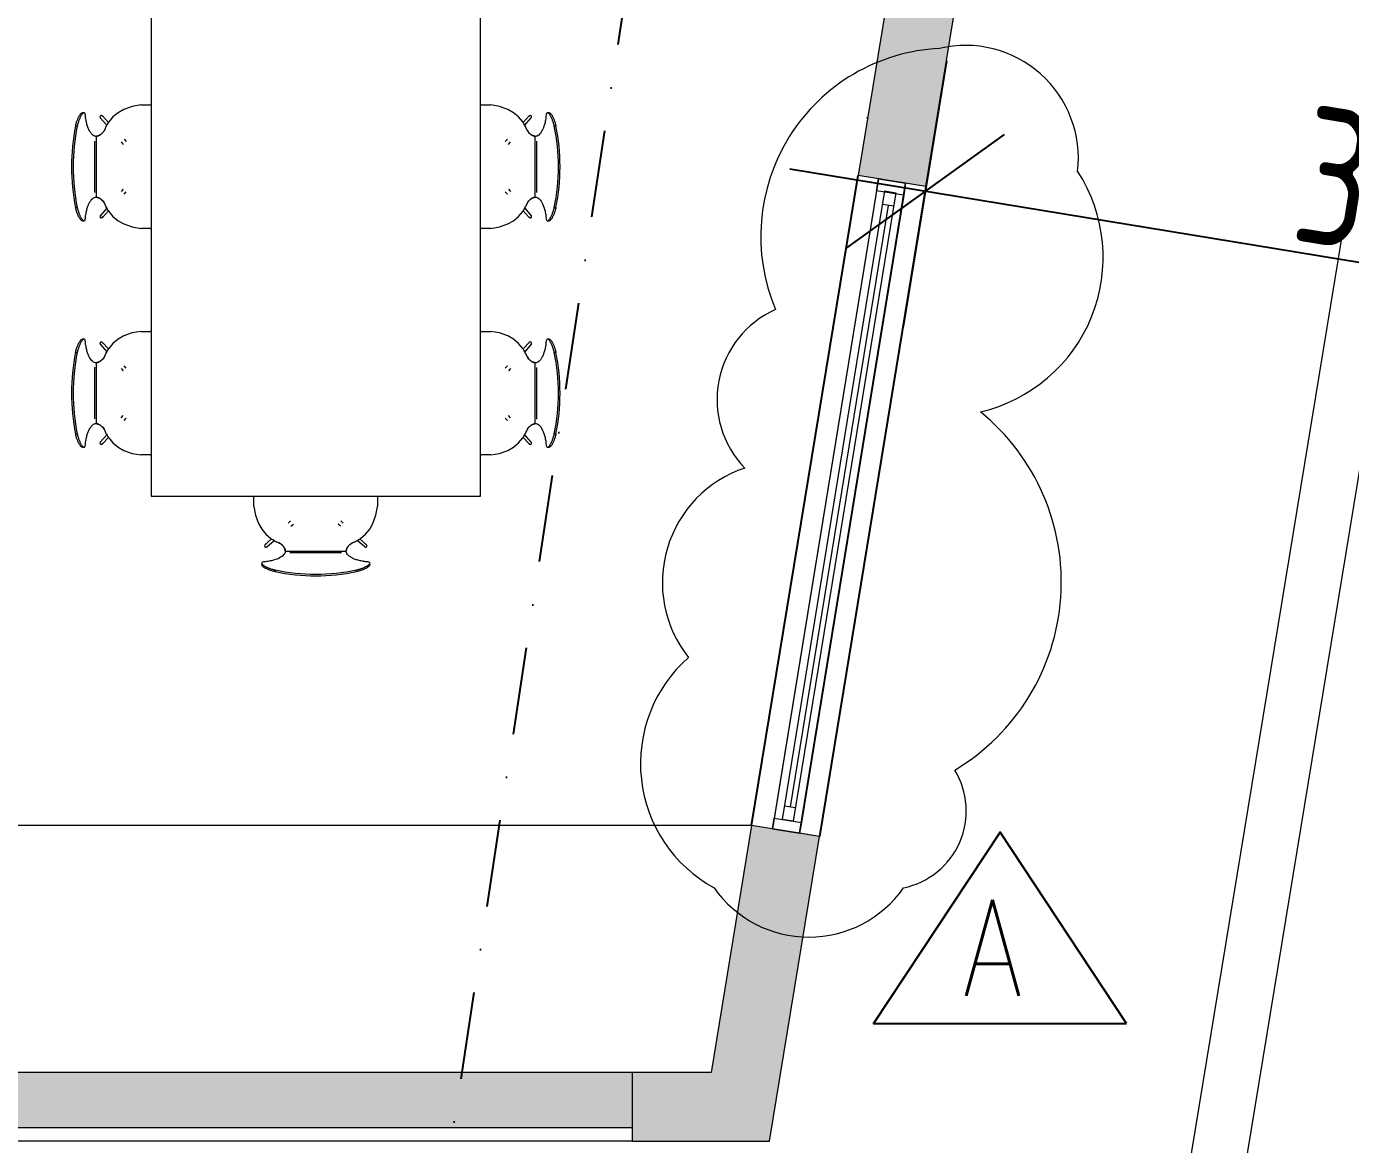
# Model space of a CAD drawing. Header units: millimetres. Extents: x -39027 to 364494, y -35256 to 94895.
# Drawn here: x 181444 to 186268, y 65601 to 69674 of the extents above; entities that cross this region are included whole.
import ezdxf

# ---------------------------------------------------------------- set-up
doc = ezdxf.new("R2010")
doc.units = ezdxf.units.MM
doc.header["$LTSCALE"] = 25
doc.header["$PDMODE"] = 3
doc.linetypes.add('DASHDOT', pattern=[25.4, 12.7, -6.35, 0, -6.35])
for name, color, linetype, lineweight in [('A-ANNO-DIMS', 211, 'Continuous', 5), ('A-DETL-MBND', 4, 'Continuous', 13), ('A-GLAZ', 3, 'Continuous', 5), ('I-FURN', 30, 'Continuous', 13), ('Q-CASE', 31, 'Continuous', 13), ('REVISION CLOUD', 132, 'Continuous', 5)]:
    doc.layers.add(name, color=color, linetype=linetype, lineweight=lineweight)
for name, color, linetype in [('dla-txt-n-35', 2, 'Continuous'), ('Symbol-5', 1, 'Continuous'), ('Wall-18', 11, 'Continuous'), ('Wall-35', 2, 'Continuous'), ('WIN-18', 251, 'Continuous')]:
    doc.layers.add(name, color=color, linetype=linetype)
doc.styles.add('DLA-NOTES', font='romans.shx', dxfattribs={"width": 0.8})
doc.styles.add('ISOCPEUR', font='isocpeur.ttf', dxfattribs={"width": 0.75, "height": 500})
doc.dimstyles.new('BG_STANDARD_5_Rounding_Trans', dxfattribs={"dimscale": 304.8, "dimtxt": 500, "dimasz": 1.64042, "dimexe": 1.64042, "dimexo": 0.0625, "dimgap": 0.131234, "dimtad": 1, "dimdec": 0, "dimrnd": 5, "dimzin": 0, "dimdsep": 46, "dimtxsty": 'ISOCPEUR', "dimblk1": 'OBLIQUE', "dimblk2": 'OBLIQUE', "dimsah": 1, "dimcen": 0.09, "dimdle": 1.64042, "dimazin": 0, "dimtfac": 1, "dimtdec": 4, "dimtix": 1, "dimtmove": 0, "dimatfit": 3, "dimfxl": 3.28084, "dimfxlon": 1, "dimtvp": 1, "dimtolj": 1, "dimtzin": 0, "dimarcsym": 2})

# ---------------------------------------------------------------- blocks, each defined once
blk = doc.blocks.new('FURNITURE_table _ chairs multi-configuration - 2400 x 1200-2533326-PROPOSED FIRST FLOOR PLAN')
at = {"layer": 'I-FURN', "lineweight": 5}
for p, q in [((-1022, 880.3), (-1022, 874.1)), ((-973.3, 905.1), (-973.3, 899)), ((-676.7, 899), (-676.7, 905.1)), ((-628, 874.1), (-628, 880.3)), ((-197, 880.3), (-197, 874.1)), ((-148.3, 905.1), (-148.3, 899)), ((148.3, 899), (148.3, 905.1)), ((197, 874.1), (197, 880.3)), ((-935.7, 830.8), (-935.7, 830)), ((-730.6, 836), (-918.5, 836)), ((-714.3, 830), (-714.3, 830.8)), ((-110.7, 830.8), (-110.7, 830)), ((93.3, 836), (-93.5, 836)), ((110.7, 830), (110.7, 830.8)), ((-1010.1, 807.6), (-986.2, 785.4)), ((-1003.5, 815.1), (-976.2, 791.6)), ((-646.5, 815.1), (-673.8, 791.6)), ((-663.8, 785.4), (-639.9, 807.6)), ((-185.1, 807.6), (-161.2, 785.4)), ((-151.2, 791.6), (-178.5, 815.1)), ((178.5, 815.1), (151.2, 791.6)), ((185.1, 807.6), (161.2, 785.4)), ((-924.9, 728.5), (-916.4, 720.6)), ((-915.4, 739.5), (-906.4, 731.8)), ((-734.6, 739.5), (-743.6, 731.8)), ((-733.6, 720.6), (-725.1, 728.5)), ((-99.9, 728.5), (-91.4, 720.6)), ((-81.4, 731.8), (-90.4, 739.5)), ((90.4, 739.5), (81.4, 731.8)), ((99.9, 728.5), (91.4, 720.6)), ((-1050, 633), (-1050, 667.6)), ((-1050, 633), (-1049.7, 629.9)), ((-600.3, 629.9), (-600, 633)), ((-600, 667.6), (-600, 633)), ((-225, 633), (-225, 667.6)), ((-225, 633), (-224.7, 629.9)), ((224.7, 629.9), (225, 633)), ((225, 667.6), (225, 633)), ((-1237.6, 255), (-1203, 255)), ((-1199.9, 254.7), (-1203, 255)), ((-1444.1, 227), (-1450.3, 227)), ((-1385.1, 208.5), (-1361.6, 181.2)), ((-1355.4, 191.2), (-1377.6, 215.1)), ((-1469, 178.3), (-1475.1, 178.3)), ((-1406, 124.4), (-1406, -63.5)), ((-1400, 140.7), (-1400.8, 140.7)), ((-1309.5, 120.4), (-1301.8, 111.4)), ((-1290.6, 121.4), (-1298.5, 129.9)), ((-1400.8, -80.7), (-1400, -80.7)), ((-1309.5, -60.4), (-1301.8, -51.4)), ((-1290.6, -61.4), (-1298.5, -69.9)), ((-1475.1, -118.3), (-1469, -118.3)), ((-1385.1, -148.5), (-1361.6, -121.2)), ((-1355.4, -131.2), (-1377.6, -155.1)), ((-1450.3, -167), (-1444.1, -167)), ((-1203, -195), (-1237.6, -195)), ((-1203, -195), (-1199.9, -194.7)), ((-1049.7, -569.9), (-1050, -573)), ((-1050, -607.6), (-1050, -573)), ((-600, -573), (-600.3, -569.9)), ((-600, -573), (-600, -607.6)), ((-224.7, -569.9), (-225, -573)), ((-225, -607.6), (-225, -573)), ((225, -573), (224.7, -569.9)), ((225, -573), (225, -607.6)), ((-924.9, -668.5), (-916.4, -660.6)), ((-915.4, -679.5), (-906.4, -671.8)), ((-734.6, -679.5), (-743.6, -671.8)), ((-725.1, -668.5), (-733.6, -660.6)), ((-99.9, -668.5), (-91.4, -660.6)), ((-81.4, -671.8), (-90.4, -679.5)), ((81.4, -671.8), (90.4, -679.5)), ((99.9, -668.5), (91.4, -660.6)), ((-1010.1, -747.6), (-986.2, -725.4)), ((-1003.5, -755.1), (-976.2, -731.6)), ((-935.7, -770), (-935.7, -770.8)), ((-714.3, -770.8), (-714.3, -770)), ((-646.5, -755.1), (-673.8, -731.6)), ((-639.9, -747.6), (-663.8, -725.4)), ((-185.1, -747.6), (-161.2, -725.4)), ((-151.2, -731.6), (-178.5, -755.1)), ((-110.7, -770), (-110.7, -770.8)), ((110.7, -770.8), (110.7, -770)), ((151.2, -731.6), (178.5, -755.1)), ((185.1, -747.6), (161.2, -725.4)), ((-1022, -814.1), (-1022, -820.3)), ((-919.4, -776), (-731.5, -776)), ((-628, -820.3), (-628, -814.1)), ((-197, -814.1), (-197, -820.3)), ((-94.4, -776), (93.3, -776)), ((197, -820.3), (197, -814.1)), ((-973.3, -839), (-973.3, -845.1)), ((-676.7, -845.1), (-676.7, -839)), ((-148.3, -839), (-148.3, -845.1)), ((148.3, -845.1), (148.3, -839))]:
    blk.add_line(p, q, dxfattribs=at)
at = {"layer": 'I-FURN'}
for p, q in [((-1200, 630), (-1200, -570)), ((1200, 630), (-1200, 630)), ((-1200, -570), (1200, -570))]:
    blk.add_line(p, q, dxfattribs=at)
at = {"layer": 'I-FURN', "lineweight": 5, "flags": 128}
for points in [[(-714.3, 830), (-788.1, 830), (-861.9, 830), (-935.7, 830)], [(110.7, 830), (36.9, 830), (-36.9, 830), (-110.7, 830)], [(-988.1, 784.2), (-1006.3, 768.8), (-1021.5, 750.4), (-1033.4, 729.7)], [(-616.6, 729.7), (-628.5, 750.4), (-643.7, 768.8), (-661.9, 784.2)], [(-163.1, 784.2), (-181.3, 768.8), (-196.5, 750.4), (-208.4, 729.7)], [(208.4, 729.7), (196.5, 750.4), (181.3, 768.8), (163.1, 784.2)], [(-1033.4, 729.7), (-1044.3, 699.4), (-1050, 667.6)], [(-600, 667.6), (-605.7, 699.4), (-616.6, 729.7)], [(-208.4, 729.7), (-219.3, 699.4), (-225, 667.6)], [(225, 667.6), (219.3, 699.4), (208.4, 729.7)], [(-1237.6, 255), (-1269.4, 249.3), (-1299.7, 238.4)], [(-1299.7, 238.4), (-1320.4, 226.5), (-1338.8, 211.3), (-1354.2, 193.1)], [(-1400, 140.7), (-1400, 66.9), (-1400, -6.9), (-1400, -80.7)], [(-1354.2, -133.1), (-1338.8, -151.3), (-1320.4, -166.5), (-1299.7, -178.4)], [(-1299.7, -178.4), (-1269.4, -189.3), (-1237.6, -195)], [(-1050, -607.6), (-1044.3, -639.4), (-1033.4, -669.7)], [(-616.6, -669.7), (-605.7, -639.4), (-600, -607.6)], [(-225, -607.6), (-219.3, -639.4), (-208.4, -669.7)], [(208.4, -669.7), (219.3, -639.4), (225, -607.6)], [(-1033.4, -669.7), (-1021.5, -690.4), (-1006.3, -708.8), (-988.1, -724.2)], [(-661.9, -724.2), (-643.7, -708.8), (-628.5, -690.4), (-616.6, -669.7)], [(-208.4, -669.7), (-196.5, -690.4), (-181.3, -708.8), (-163.1, -724.2)], [(163.1, -724.2), (181.3, -708.8), (196.5, -690.4), (208.4, -669.7)], [(-935.7, -770), (-861.9, -770), (-788.1, -770), (-714.3, -770)], [(-110.7, -770), (-36.9, -770), (36.9, -770), (110.7, -770)]]:
    blk.add_lwpolyline(points, dxfattribs=at)
at = {"layer": 'I-FURN', "lineweight": 5}
for centre, radius, start, end in [((-825, 183.5), 736.7, 78.3899, 101.6101), ((0, 183.5), 736.7, 78.3899, 101.6101), ((-825, 183.5), 730.7, 78.2932, 101.7068), ((0, 183.5), 730.7, 78.2932, 101.7068), ((-1006.7, 811.3), 5, 28.6771, 180), ((-1006.7, 811.3), 5, 180, 270), ((-643.3, 811.3), 5, 0, 150.6727), ((-643.3, 811.3), 5, 270, 0), ((-181.7, 811.3), 5, 28.6771, 180), ((-181.7, 811.3), 5, 180, 270), ((181.7, 811.3), 5, 0, 150.6727), ((181.7, 811.3), 5, 270, 0), ((-1381.3, 211.7), 5, 90, 240.6727), ((-1381.3, 211.7), 5, 0, 90), ((-753.5, 30), 736.7, 168.3899, 191.6101), ((-753.5, 30), 730.7, 168.2932, 191.7068), ((-1381.3, -151.7), 5, 118.6771, 270), ((-1381.3, -151.7), 5, 270, 0), ((-1006.7, -751.3), 5, 90, 180), ((-1006.7, -751.3), 5, 180, 330.6727), ((-643.3, -751.3), 5, 208.6771, 0), ((-643.3, -751.3), 5, 0, 90), ((-181.7, -751.3), 5, 90, 180), ((-181.7, -751.3), 5, 180, 330.6727), ((181.7, -751.3), 5, 208.6771, 0), ((181.7, -751.3), 5, 0, 90), ((-825, -123.5), 730.7, 258.2932, 281.7068), ((-825, -123.5), 736.7, 258.3899, 281.6101), ((0, -123.5), 730.7, 258.2932, 281.7068), ((0, -123.5), 736.7, 258.3899, 281.6101)]:
    blk.add_arc(centre, radius, start, end, dxfattribs=at)
for points, knots in [([(-1021.7, 879), (-1022.1, 879.9), (-1022.1, 881.9), (-1019.8, 884.9), (-1016.6, 887.7), (-1013.6, 889.8), (-1010.1, 892), (-1006, 894.1), (-1001.4, 896.3), (-994.7, 899), (-985.5, 902.2), (-977.4, 904.2), (-973.3, 905.1)], [-0.7668448, -0.7668448, -0.7668448, -0.7668448, -0.6666667, -0.5555556, -0.5, -0.4444444, -0.3888889, -0.3333333, -0.2777778, -0.2222222, -0.1111111, 0, 0, 0, 0]), ([(-973.3, 899), (-977.4, 898.1), (-985.5, 896), (-994.7, 892.8), (-1001.4, 890.1), (-1006, 887.9), (-1010.1, 885.8), (-1013.6, 883.6), (-1016.6, 881.5), (-1019.8, 878.7), (-1022.1, 875.6), (-1022.1, 872.5), (-1019, 870.3), (-1015, 869.5), (-1012.6, 869.3)], [-1, -1, -1, -1, -0.888889, -0.777778, -0.722222, -0.666667, -0.611111, -0.555556, -0.5, -0.444444, -0.333333, -0.222222, -0.111111, 0, 0, 0, 0]), ([(-714.3, 830.8), (-714.3, 832.5), (-713.5, 836.2), (-708.6, 844.4), (-696.4, 854.4), (-676.2, 862.6), (-655.5, 867.3), (-643.7, 868.8), (-637.4, 869.3)], [-1, -1, -1, -1, -0.875, -0.75, -0.5, -0.25, -0.125, 0, 0, 0, 0]), ([(-676.7, 905.1), (-672.6, 904.2), (-664.5, 902.2), (-655.3, 899), (-648.6, 896.3), (-644, 894.1), (-639.9, 892), (-636.4, 889.8), (-633.4, 887.7), (-630.2, 884.9), (-627.9, 881.9), (-627.9, 879.9), (-628.3, 879)], [-1, -1, -1, -1, -0.8888889, -0.7777778, -0.7222222, -0.6666667, -0.6111111, -0.5555556, -0.5, -0.4444444, -0.3333333, -0.2331552, -0.2331552, -0.2331552, -0.2331552]), ([(-637.4, 869.3), (-635, 869.5), (-631, 870.3), (-627.9, 872.5), (-627.9, 875.6), (-630.2, 878.7), (-633.4, 881.5), (-636.4, 883.6), (-639.9, 885.8), (-644, 887.9), (-648.6, 890.1), (-655.3, 892.8), (-664.5, 896), (-672.6, 898.1), (-676.7, 899)], [-1, -1, -1, -1, -0.888889, -0.777778, -0.666667, -0.555556, -0.5, -0.444444, -0.388889, -0.333333, -0.277778, -0.222222, -0.111111, 0, 0, 0, 0]), ([(-196.7, 879), (-197.1, 879.9), (-197.1, 881.9), (-194.8, 884.9), (-191.6, 887.7), (-188.6, 889.8), (-185.1, 892), (-181, 894.1), (-176.4, 896.3), (-169.7, 899), (-160.5, 902.2), (-152.4, 904.2), (-148.3, 905.1)], [-0.7668448, -0.7668448, -0.7668448, -0.7668448, -0.6666667, -0.5555556, -0.5, -0.4444444, -0.3888889, -0.3333333, -0.2777778, -0.2222222, -0.1111111, 0, 0, 0, 0]), ([(-148.3, 899), (-152.4, 898.1), (-160.5, 896), (-169.7, 892.8), (-176.4, 890.1), (-181, 887.9), (-185.1, 885.8), (-188.6, 883.6), (-191.6, 881.5), (-194.8, 878.7), (-197.1, 875.6), (-197.1, 872.5), (-194, 870.3), (-190, 869.5), (-187.6, 869.3)], [-1, -1, -1, -1, -0.888889, -0.777778, -0.722222, -0.666667, -0.611111, -0.555556, -0.5, -0.444444, -0.333333, -0.222222, -0.111111, 0, 0, 0, 0]), ([(110.7, 830.8), (110.7, 832.5), (111.5, 836.2), (116.4, 844.4), (128.6, 854.4), (148.8, 862.6), (169.5, 867.3), (181.3, 868.8), (187.6, 869.3)], [-1, -1, -1, -1, -0.875, -0.75, -0.5, -0.25, -0.125, 0, 0, 0, 0]), ([(148.3, 905.1), (152.4, 904.2), (160.5, 902.2), (169.7, 899), (176.4, 896.3), (181, 894.1), (185.1, 892), (188.6, 889.8), (191.6, 887.7), (194.8, 884.9), (197.1, 881.9), (197.1, 879.9), (196.7, 879)], [-1, -1, -1, -1, -0.8888889, -0.7777778, -0.7222222, -0.6666667, -0.6111111, -0.5555556, -0.5, -0.4444444, -0.3333333, -0.2331552, -0.2331552, -0.2331552, -0.2331552]), ([(187.6, 869.3), (190, 869.5), (194, 870.3), (197.1, 872.5), (197.1, 875.6), (194.8, 878.7), (191.6, 881.5), (188.6, 883.6), (185.1, 885.8), (181, 887.9), (176.4, 890.1), (169.7, 892.8), (160.5, 896), (152.4, 898.1), (148.3, 899)], [-1, -1, -1, -1, -0.888889, -0.777778, -0.666667, -0.555556, -0.5, -0.444444, -0.388889, -0.333333, -0.277778, -0.222222, -0.111111, 0, 0, 0, 0]), ([(-935.7, 830), (-935.6, 830), (-935.8, 829.5), (-936.1, 828.1), (-936.3, 827), (-936.6, 826.1), (-936.9, 825.1), (-937.3, 824), (-937.7, 822.8), (-938.2, 821.5), (-938.8, 820.1), (-939.5, 818.6), (-940.4, 817.1), (-941.6, 815), (-943.4, 812.4), (-947, 808.1), (-952.6, 803.2), (-957.9, 800.3), (-960.8, 799.1)], [0.0009589, 0.0009589, 0.0009589, 0.0009589, 0.1428571, 0.2142857, 0.25, 0.2857143, 0.3214286, 0.3571429, 0.3928571, 0.4285714, 0.4642857, 0.5, 0.5357143, 0.5714286, 0.6428571, 0.7142857, 0.8571429, 1, 1, 1, 1]), ([(-938.8, 820.2), (-938.7, 820.4), (-938.3, 821.2), (-937.7, 822.6), (-937.2, 824.1), (-936.9, 825.2), (-936.7, 825.7), (-936.6, 826)], [0.4518908, 0.4518908, 0.4518908, 0.4518908, 0.4642857, 0.5, 0.5357143, 0.5535714, 0.5714286, 0.5714286, 0.5714286, 0.5714286]), ([(-936.6, 826.1), (-936.5, 826.5), (-936.3, 827.2), (-935.9, 828.6), (-935.7, 829.7), (-935.6, 830.4), (-935.6, 830.5)], [0.574221, 0.574221, 0.574221, 0.574221, 0.5982143, 0.625, 0.6785714, 0.6863327, 0.6863327, 0.6863327, 0.6863327]), ([(-714.4, 830.5), (-714.4, 830.4), (-714.3, 829.9), (-714.1, 829), (-713.8, 827.6), (-713.6, 826.6), (-713.4, 826.1)], [0.3136673, 0.3136673, 0.3136673, 0.3136673, 0.3214286, 0.3571429, 0.3928571, 0.425779, 0.425779, 0.425779, 0.425779]), ([(-689.2, 799.1), (-692.1, 800.3), (-697.4, 803.2), (-703, 808.1), (-706.1, 811.8), (-707.7, 814), (-708.7, 815.6), (-709.6, 817.1), (-710.5, 818.6), (-711.2, 820.1), (-711.9, 821.7), (-712.6, 823.4), (-713, 824.8), (-713.3, 825.7), (-713.4, 826.2), (-713.7, 826.9), (-713.9, 827.8), (-714.1, 828.8), (-714.3, 829.7), (-714.3, 830), (-714.3, 830)], [0, 0, 0, 0, 0.1428571, 0.2857143, 0.3571429, 0.3928571, 0.4285714, 0.4642857, 0.5, 0.5357143, 0.5714286, 0.625, 0.6785714, 0.7053571, 0.71875, 0.7321429, 0.7857143, 0.8392857, 0.8928571, 0.9990411, 0.9990411, 0.9990411, 0.9990411]), ([(-713.4, 826), (-713.2, 825.5), (-712.9, 824.4), (-712.3, 822.6), (-711.7, 821.2), (-711.3, 820.4), (-711.2, 820.2)], [0.4285714, 0.4285714, 0.4285714, 0.4285714, 0.4642857, 0.5, 0.5357143, 0.5481092, 0.5481092, 0.5481092, 0.5481092]), ([(-110.7, 830), (-110.6, 830), (-110.8, 829.5), (-111.1, 828.1), (-111.3, 827), (-111.6, 826.1), (-111.9, 825.1), (-112.3, 824), (-112.7, 822.8), (-113.2, 821.5), (-113.8, 820.1), (-114.5, 818.6), (-115.4, 817.1), (-116.6, 815), (-118.4, 812.4), (-122, 808.1), (-127.6, 803.2), (-132.9, 800.3), (-135.8, 799.1)], [0.0009589, 0.0009589, 0.0009589, 0.0009589, 0.1428571, 0.2142857, 0.25, 0.2857143, 0.3214286, 0.3571429, 0.3928571, 0.4285714, 0.4642857, 0.5, 0.5357143, 0.5714286, 0.6428571, 0.7142857, 0.8571429, 1, 1, 1, 1]), ([(-113.8, 820.2), (-113.7, 820.4), (-113.3, 821.2), (-112.7, 822.6), (-112.2, 824.1), (-111.9, 825.2), (-111.7, 825.7), (-111.6, 826)], [0.4518908, 0.4518908, 0.4518908, 0.4518908, 0.4642857, 0.5, 0.5357143, 0.5535714, 0.5714286, 0.5714286, 0.5714286, 0.5714286]), ([(-111.6, 826.1), (-111.5, 826.5), (-111.3, 827.2), (-110.9, 828.6), (-110.7, 829.7), (-110.6, 830.4), (-110.6, 830.5)], [0.574221, 0.574221, 0.574221, 0.574221, 0.5982143, 0.625, 0.6785714, 0.6863327, 0.6863327, 0.6863327, 0.6863327]), ([(110.6, 830.5), (110.6, 830.4), (110.7, 829.9), (110.9, 829), (111.2, 827.6), (111.4, 826.6), (111.6, 826.1)], [0.3136673, 0.3136673, 0.3136673, 0.3136673, 0.3214286, 0.3571429, 0.3928571, 0.425779, 0.425779, 0.425779, 0.425779]), ([(135.8, 799.1), (132.9, 800.3), (127.6, 803.2), (122, 808.1), (118.9, 811.8), (117.3, 814), (116.3, 815.6), (115.4, 817.1), (114.5, 818.6), (113.8, 820.1), (113.1, 821.7), (112.4, 823.4), (112, 824.8), (111.7, 825.7), (111.6, 826.2), (111.3, 826.9), (111.1, 827.8), (110.9, 828.8), (110.7, 829.7), (110.7, 830), (110.7, 830)], [0, 0, 0, 0, 0.1428571, 0.2857143, 0.3571429, 0.3928571, 0.4285714, 0.4642857, 0.5, 0.5357143, 0.5714286, 0.625, 0.6785714, 0.7053571, 0.71875, 0.7321429, 0.7857143, 0.8392857, 0.8928571, 0.9990411, 0.9990411, 0.9990411, 0.9990411]), ([(111.6, 826), (111.8, 825.5), (112.1, 824.4), (112.7, 822.6), (113.3, 821.2), (113.7, 820.4), (113.8, 820.2)], [0.4285714, 0.4285714, 0.4285714, 0.4285714, 0.4642857, 0.5, 0.5357143, 0.5481092, 0.5481092, 0.5481092, 0.5481092]), ([(-949.7, 805.9), (-949, 806.4), (-947.4, 807.9), (-945.9, 809.5), (-945.1, 810.4)], [0.17803685, 0.17803685, 0.17803685, 0.17803685, 0.21428571, 0.26965028, 0.26965028, 0.26965028, 0.26965028]), ([(-943, 813.1), (-942.5, 813.7), (-941.6, 815.1), (-940.6, 816.7), (-940.1, 817.6), (-940, 817.8)], [0.31955752, 0.31955752, 0.31955752, 0.31955752, 0.35714286, 0.39285714, 0.40762613, 0.40762613, 0.40762613, 0.40762613]), ([(-710, 817.8), (-709.9, 817.6), (-709.4, 816.7), (-708.4, 815.1), (-707.5, 813.7), (-707, 813.1)], [0.59237387, 0.59237387, 0.59237387, 0.59237387, 0.60714286, 0.64285714, 0.68044248, 0.68044248, 0.68044248, 0.68044248]), ([(-704.9, 810.4), (-704.1, 809.5), (-702.6, 807.9), (-701, 806.4), (-700.3, 805.9)], [0.73034972, 0.73034972, 0.73034972, 0.73034972, 0.78571429, 0.82196315, 0.82196315, 0.82196315, 0.82196315]), ([(-697.8, 803.9), (-696.6, 803), (-693.9, 801.3), (-690.9, 799.8), (-689.2, 799.1)], [0.8656218, 0.8656218, 0.8656218, 0.8656218, 0.9285714, 1, 1, 1, 1]), ([(-124.7, 805.9), (-124, 806.4), (-122.4, 807.9), (-120.9, 809.5), (-120.1, 810.4)], [0.17803685, 0.17803685, 0.17803685, 0.17803685, 0.21428571, 0.26965028, 0.26965028, 0.26965028, 0.26965028]), ([(-118, 813.1), (-117.5, 813.7), (-116.6, 815.1), (-115.6, 816.7), (-115.1, 817.6), (-115, 817.8)], [0.31955752, 0.31955752, 0.31955752, 0.31955752, 0.35714286, 0.39285714, 0.40762613, 0.40762613, 0.40762613, 0.40762613]), ([(115, 817.8), (115.1, 817.6), (115.6, 816.7), (116.6, 815.1), (117.5, 813.7), (118, 813.1)], [0.59237387, 0.59237387, 0.59237387, 0.59237387, 0.60714286, 0.64285714, 0.68044248, 0.68044248, 0.68044248, 0.68044248]), ([(120.1, 810.4), (120.9, 809.5), (122.4, 807.9), (124, 806.4), (124.7, 805.9)], [0.73034972, 0.73034972, 0.73034972, 0.73034972, 0.78571429, 0.82196315, 0.82196315, 0.82196315, 0.82196315]), ([(127.2, 803.9), (128.4, 803), (131.1, 801.3), (134.1, 799.8), (135.8, 799.1)], [0.8656218, 0.8656218, 0.8656218, 0.8656218, 0.9285714, 1, 1, 1, 1]), ([(-1475.1, 178.3), (-1474.2, 182.4), (-1472.2, 190.5), (-1469, 199.7), (-1466.3, 206.4), (-1464.1, 211), (-1462, 215.1), (-1459.8, 218.6), (-1457.7, 221.6), (-1454.9, 224.8), (-1451.9, 227.1), (-1449.9, 227.1), (-1449, 226.7)], [-1, -1, -1, -1, -0.8888889, -0.7777778, -0.7222222, -0.6666667, -0.6111111, -0.5555556, -0.5, -0.4444444, -0.3333333, -0.2331552, -0.2331552, -0.2331552, -0.2331552]), ([(-1439.3, 217.6), (-1439.5, 220), (-1440.3, 224), (-1442.5, 227.1), (-1445.6, 227.1), (-1448.7, 224.8), (-1451.5, 221.6), (-1453.6, 218.6), (-1455.8, 215.1), (-1457.9, 211), (-1460.1, 206.4), (-1462.8, 199.7), (-1466, 190.5), (-1468.1, 182.4), (-1469, 178.3)], [-1, -1, -1, -1, -0.888889, -0.777778, -0.666667, -0.555556, -0.5, -0.444444, -0.388889, -0.333333, -0.277778, -0.222222, -0.111111, 0, 0, 0, 0]), ([(-1400.8, 140.7), (-1402.5, 140.7), (-1406.2, 141.5), (-1414.4, 146.4), (-1424.4, 158.6), (-1432.6, 178.8), (-1437.3, 199.5), (-1438.8, 211.3), (-1439.3, 217.6)], [-1, -1, -1, -1, -0.875, -0.75, -0.5, -0.25, -0.125, 0, 0, 0, 0]), ([(-1369.1, 165.8), (-1370.3, 162.9), (-1373.2, 157.6), (-1378.1, 152), (-1381.8, 148.9), (-1384, 147.3), (-1385.6, 146.3), (-1387.1, 145.4), (-1388.6, 144.5), (-1390.1, 143.8), (-1391.7, 143.1), (-1393.4, 142.4), (-1394.8, 142), (-1395.7, 141.7), (-1396.2, 141.6), (-1396.9, 141.3), (-1397.8, 141.1), (-1398.8, 140.9), (-1399.7, 140.7), (-1400, 140.7), (-1400, 140.7)], [0, 0, 0, 0, 0.1428571, 0.2857143, 0.3571429, 0.3928571, 0.4285714, 0.4642857, 0.5, 0.5357143, 0.5714286, 0.625, 0.6785714, 0.7053571, 0.71875, 0.7321429, 0.7857143, 0.8392857, 0.8928571, 0.9990411, 0.9990411, 0.9990411, 0.9990411]), ([(-1387.8, 145), (-1387.6, 145.1), (-1386.7, 145.6), (-1385.1, 146.6), (-1383.7, 147.5), (-1383.1, 148)], [0.59237387, 0.59237387, 0.59237387, 0.59237387, 0.60714286, 0.64285714, 0.68044248, 0.68044248, 0.68044248, 0.68044248]), ([(-1380.4, 150.1), (-1379.5, 150.9), (-1377.9, 152.4), (-1376.4, 154), (-1375.9, 154.7)], [0.73034972, 0.73034972, 0.73034972, 0.73034972, 0.78571429, 0.82196315, 0.82196315, 0.82196315, 0.82196315]), ([(-1373.9, 157.2), (-1373, 158.4), (-1371.3, 161.1), (-1369.8, 164.1), (-1369.1, 165.8)], [0.8656218, 0.8656218, 0.8656218, 0.8656218, 0.9285714, 1, 1, 1, 1]), ([(-1400.5, 140.6), (-1400.4, 140.6), (-1399.9, 140.7), (-1399, 140.9), (-1397.6, 141.2), (-1396.6, 141.4), (-1396.1, 141.6)], [0.3136673, 0.3136673, 0.3136673, 0.3136673, 0.3214286, 0.3571429, 0.3928571, 0.425779, 0.425779, 0.425779, 0.425779]), ([(-1396, 141.6), (-1395.5, 141.8), (-1394.4, 142.1), (-1392.6, 142.7), (-1391.2, 143.3), (-1390.4, 143.7), (-1390.2, 143.8)], [0.4285714, 0.4285714, 0.4285714, 0.4285714, 0.4642857, 0.5, 0.5357143, 0.5481092, 0.5481092, 0.5481092, 0.5481092]), ([(-1396.1, -81.6), (-1396.5, -81.5), (-1397.2, -81.3), (-1398.6, -80.9), (-1399.7, -80.7), (-1400.4, -80.6), (-1400.5, -80.6)], [0.574221, 0.574221, 0.574221, 0.574221, 0.5982143, 0.625, 0.6785714, 0.6863327, 0.6863327, 0.6863327, 0.6863327]), ([(-1400, -80.7), (-1400, -80.6), (-1399.5, -80.8), (-1398.1, -81.1), (-1397, -81.3), (-1396.1, -81.6), (-1395.1, -81.9), (-1394, -82.3), (-1392.8, -82.7), (-1391.5, -83.2), (-1390.1, -83.8), (-1388.6, -84.5), (-1387.1, -85.4), (-1385, -86.6), (-1382.4, -88.4), (-1378.1, -92), (-1373.2, -97.6), (-1370.3, -102.9), (-1369.1, -105.8)], [0.0009589, 0.0009589, 0.0009589, 0.0009589, 0.1428571, 0.2142857, 0.25, 0.2857143, 0.3214286, 0.3571429, 0.3928571, 0.4285714, 0.4642857, 0.5, 0.5357143, 0.5714286, 0.6428571, 0.7142857, 0.8571429, 1, 1, 1, 1]), ([(-1390.2, -83.8), (-1390.4, -83.7), (-1391.2, -83.3), (-1392.6, -82.7), (-1394.1, -82.2), (-1395.2, -81.9), (-1395.7, -81.7), (-1396, -81.6)], [0.4518908, 0.4518908, 0.4518908, 0.4518908, 0.4642857, 0.5, 0.5357143, 0.5535714, 0.5714286, 0.5714286, 0.5714286, 0.5714286]), ([(-1383.1, -88), (-1383.7, -87.5), (-1385.1, -86.6), (-1386.7, -85.6), (-1387.6, -85.1), (-1387.8, -85)], [0.31955752, 0.31955752, 0.31955752, 0.31955752, 0.35714286, 0.39285714, 0.40762613, 0.40762613, 0.40762613, 0.40762613]), ([(-1375.9, -94.7), (-1376.4, -94), (-1377.9, -92.4), (-1379.5, -90.9), (-1380.4, -90.1)], [0.17803685, 0.17803685, 0.17803685, 0.17803685, 0.21428571, 0.26965028, 0.26965028, 0.26965028, 0.26965028]), ([(-1449, -166.7), (-1449.9, -167.1), (-1451.9, -167.1), (-1454.9, -164.8), (-1457.7, -161.6), (-1459.8, -158.6), (-1462, -155.1), (-1464.1, -151), (-1466.3, -146.4), (-1469, -139.7), (-1472.2, -130.5), (-1474.2, -122.4), (-1475.1, -118.3)], [-0.7668448, -0.7668448, -0.7668448, -0.7668448, -0.6666667, -0.5555556, -0.5, -0.4444444, -0.3888889, -0.3333333, -0.2777778, -0.2222222, -0.1111111, 0, 0, 0, 0]), ([(-1469, -118.3), (-1468.1, -122.4), (-1466, -130.5), (-1462.8, -139.7), (-1460.1, -146.4), (-1457.9, -151), (-1455.8, -155.1), (-1453.6, -158.6), (-1451.5, -161.6), (-1448.7, -164.8), (-1445.6, -167.1), (-1442.5, -167.1), (-1440.3, -164), (-1439.5, -160), (-1439.3, -157.6)], [-1, -1, -1, -1, -0.888889, -0.777778, -0.722222, -0.666667, -0.611111, -0.555556, -0.5, -0.444444, -0.333333, -0.222222, -0.111111, 0, 0, 0, 0]), ([(-935.7, -770.8), (-935.7, -772.5), (-936.5, -776.2), (-941.4, -784.4), (-953.6, -794.4), (-973.8, -802.6), (-994.5, -807.3), (-1006.3, -808.8), (-1012.6, -809.3)], [-1, -1, -1, -1, -0.875, -0.75, -0.5, -0.25, -0.125, 0, 0, 0, 0]), ([(-952.2, -743.9), (-953.4, -743), (-956.1, -741.3), (-959.1, -739.8), (-960.8, -739.1)], [0.8656218, 0.8656218, 0.8656218, 0.8656218, 0.9285714, 1, 1, 1, 1]), ([(-960.8, -739.1), (-957.9, -740.3), (-952.6, -743.2), (-947, -748.1), (-943.9, -751.8), (-942.3, -754), (-941.3, -755.6), (-940.4, -757.1), (-939.5, -758.6), (-938.8, -760.1), (-938.1, -761.7), (-937.4, -763.4), (-937, -764.8), (-936.7, -765.7), (-936.6, -766.2), (-936.3, -766.9), (-936.1, -767.8), (-935.9, -768.8), (-935.7, -769.7), (-935.7, -770), (-935.7, -770)], [0, 0, 0, 0, 0.1428571, 0.2857143, 0.3571429, 0.3928571, 0.4285714, 0.4642857, 0.5, 0.5357143, 0.5714286, 0.625, 0.6785714, 0.7053571, 0.71875, 0.7321429, 0.7857143, 0.8392857, 0.8928571, 0.9990411, 0.9990411, 0.9990411, 0.9990411]), ([(-945.1, -750.4), (-945.9, -749.5), (-947.4, -747.9), (-949, -746.4), (-949.7, -745.9)], [0.73034972, 0.73034972, 0.73034972, 0.73034972, 0.78571429, 0.82196315, 0.82196315, 0.82196315, 0.82196315]), ([(-940, -757.8), (-940.1, -757.6), (-940.6, -756.7), (-941.6, -755.1), (-942.5, -753.7), (-943, -753.1)], [0.59237387, 0.59237387, 0.59237387, 0.59237387, 0.60714286, 0.64285714, 0.68044248, 0.68044248, 0.68044248, 0.68044248]), ([(-936.6, -766), (-936.8, -765.5), (-937.1, -764.4), (-937.7, -762.6), (-938.3, -761.2), (-938.7, -760.4), (-938.8, -760.2)], [0.4285714, 0.4285714, 0.4285714, 0.4285714, 0.4642857, 0.5, 0.5357143, 0.5481092, 0.5481092, 0.5481092, 0.5481092]), ([(-935.6, -770.5), (-935.6, -770.4), (-935.7, -769.9), (-935.9, -769), (-936.2, -767.6), (-936.4, -766.6), (-936.6, -766.1)], [0.3136673, 0.3136673, 0.3136673, 0.3136673, 0.3214286, 0.3571429, 0.3928571, 0.425779, 0.425779, 0.425779, 0.425779]), ([(-714.3, -770), (-714.4, -770), (-714.2, -769.5), (-713.9, -768.1), (-713.7, -767), (-713.4, -766.1), (-713.1, -765.1), (-712.7, -764), (-712.3, -762.8), (-711.8, -761.5), (-711.2, -760.1), (-710.5, -758.6), (-709.6, -757.1), (-708.4, -755), (-706.6, -752.4), (-703, -748.1), (-697.4, -743.2), (-692.1, -740.3), (-689.2, -739.1)], [0.0009589, 0.0009589, 0.0009589, 0.0009589, 0.1428571, 0.2142857, 0.25, 0.2857143, 0.3214286, 0.3571429, 0.3928571, 0.4285714, 0.4642857, 0.5, 0.5357143, 0.5714286, 0.6428571, 0.7142857, 0.8571429, 1, 1, 1, 1]), ([(-713.4, -766.1), (-713.5, -766.5), (-713.7, -767.2), (-714.1, -768.6), (-714.3, -769.7), (-714.4, -770.4), (-714.4, -770.5)], [0.574221, 0.574221, 0.574221, 0.574221, 0.5982143, 0.625, 0.6785714, 0.6863327, 0.6863327, 0.6863327, 0.6863327]), ([(-711.2, -760.2), (-711.3, -760.4), (-711.7, -761.2), (-712.3, -762.6), (-712.8, -764.1), (-713.1, -765.2), (-713.3, -765.7), (-713.4, -766)], [0.4518908, 0.4518908, 0.4518908, 0.4518908, 0.4642857, 0.5, 0.5357143, 0.5535714, 0.5714286, 0.5714286, 0.5714286, 0.5714286]), ([(-707, -753.1), (-707.5, -753.7), (-708.4, -755.1), (-709.4, -756.7), (-709.9, -757.6), (-710, -757.8)], [0.31955752, 0.31955752, 0.31955752, 0.31955752, 0.35714286, 0.39285714, 0.40762613, 0.40762613, 0.40762613, 0.40762613]), ([(-700.3, -745.9), (-701, -746.4), (-702.6, -747.9), (-704.1, -749.5), (-704.9, -750.4)], [0.17803685, 0.17803685, 0.17803685, 0.17803685, 0.21428571, 0.26965028, 0.26965028, 0.26965028, 0.26965028]), ([(-110.7, -770.8), (-110.7, -772.5), (-111.5, -776.2), (-116.4, -784.4), (-128.6, -794.4), (-148.8, -802.6), (-169.5, -807.3), (-181.3, -808.8), (-187.6, -809.3)], [-1, -1, -1, -1, -0.875, -0.75, -0.5, -0.25, -0.125, 0, 0, 0, 0]), ([(-127.2, -743.9), (-128.4, -743), (-131.1, -741.3), (-134.1, -739.8), (-135.8, -739.1)], [0.8656218, 0.8656218, 0.8656218, 0.8656218, 0.9285714, 1, 1, 1, 1]), ([(-135.8, -739.1), (-132.9, -740.3), (-127.6, -743.2), (-122, -748.1), (-118.9, -751.8), (-117.3, -754), (-116.3, -755.6), (-115.4, -757.1), (-114.5, -758.6), (-113.8, -760.1), (-113.1, -761.7), (-112.4, -763.4), (-112, -764.8), (-111.7, -765.7), (-111.6, -766.2), (-111.3, -766.9), (-111.1, -767.8), (-110.9, -768.8), (-110.7, -769.7), (-110.7, -770), (-110.7, -770)], [0, 0, 0, 0, 0.1428571, 0.2857143, 0.3571429, 0.3928571, 0.4285714, 0.4642857, 0.5, 0.5357143, 0.5714286, 0.625, 0.6785714, 0.7053571, 0.71875, 0.7321429, 0.7857143, 0.8392857, 0.8928571, 0.9990411, 0.9990411, 0.9990411, 0.9990411]), ([(-120.1, -750.4), (-120.9, -749.5), (-122.4, -747.9), (-124, -746.4), (-124.7, -745.9)], [0.73034972, 0.73034972, 0.73034972, 0.73034972, 0.78571429, 0.82196315, 0.82196315, 0.82196315, 0.82196315]), ([(-115, -757.8), (-115.1, -757.6), (-115.6, -756.7), (-116.6, -755.1), (-117.5, -753.7), (-118, -753.1)], [0.59237387, 0.59237387, 0.59237387, 0.59237387, 0.60714286, 0.64285714, 0.68044248, 0.68044248, 0.68044248, 0.68044248]), ([(-111.6, -766), (-111.8, -765.5), (-112.1, -764.4), (-112.7, -762.6), (-113.3, -761.2), (-113.7, -760.4), (-113.8, -760.2)], [0.4285714, 0.4285714, 0.4285714, 0.4285714, 0.4642857, 0.5, 0.5357143, 0.5481092, 0.5481092, 0.5481092, 0.5481092]), ([(-110.6, -770.5), (-110.6, -770.4), (-110.7, -769.9), (-110.9, -769), (-111.2, -767.6), (-111.4, -766.6), (-111.6, -766.1)], [0.3136673, 0.3136673, 0.3136673, 0.3136673, 0.3214286, 0.3571429, 0.3928571, 0.425779, 0.425779, 0.425779, 0.425779]), ([(110.7, -770), (110.6, -770), (110.8, -769.5), (111.1, -768.1), (111.3, -767), (111.6, -766.1), (111.9, -765.1), (112.3, -764), (112.7, -762.8), (113.2, -761.5), (113.8, -760.1), (114.5, -758.6), (115.4, -757.1), (116.6, -755), (118.4, -752.4), (122, -748.1), (127.6, -743.2), (132.9, -740.3), (135.8, -739.1)], [0.0009589, 0.0009589, 0.0009589, 0.0009589, 0.1428571, 0.2142857, 0.25, 0.2857143, 0.3214286, 0.3571429, 0.3928571, 0.4285714, 0.4642857, 0.5, 0.5357143, 0.5714286, 0.6428571, 0.7142857, 0.8571429, 1, 1, 1, 1]), ([(111.6, -766.1), (111.5, -766.5), (111.3, -767.2), (110.9, -768.6), (110.7, -769.7), (110.6, -770.4), (110.6, -770.5)], [0.574221, 0.574221, 0.574221, 0.574221, 0.5982143, 0.625, 0.6785714, 0.6863327, 0.6863327, 0.6863327, 0.6863327]), ([(113.8, -760.2), (113.7, -760.4), (113.3, -761.2), (112.7, -762.6), (112.2, -764.1), (111.9, -765.2), (111.7, -765.7), (111.6, -766)], [0.4518908, 0.4518908, 0.4518908, 0.4518908, 0.4642857, 0.5, 0.5357143, 0.5535714, 0.5714286, 0.5714286, 0.5714286, 0.5714286]), ([(118, -753.1), (117.5, -753.7), (116.6, -755.1), (115.6, -756.7), (115.1, -757.6), (115, -757.8)], [0.31955752, 0.31955752, 0.31955752, 0.31955752, 0.35714286, 0.39285714, 0.40762613, 0.40762613, 0.40762613, 0.40762613]), ([(124.7, -745.9), (124, -746.4), (122.4, -747.9), (120.9, -749.5), (120.1, -750.4)], [0.17803685, 0.17803685, 0.17803685, 0.17803685, 0.21428571, 0.26965028, 0.26965028, 0.26965028, 0.26965028]), ([(-1012.6, -809.3), (-1015, -809.5), (-1019, -810.3), (-1022.1, -812.5), (-1022.1, -815.6), (-1019.8, -818.7), (-1016.6, -821.5), (-1013.6, -823.6), (-1010.1, -825.8), (-1006, -827.9), (-1001.4, -830.1), (-994.7, -832.8), (-985.5, -836), (-977.4, -838.1), (-973.3, -839)], [-1, -1, -1, -1, -0.888889, -0.777778, -0.666667, -0.555556, -0.5, -0.444444, -0.388889, -0.333333, -0.277778, -0.222222, -0.111111, 0, 0, 0, 0]), ([(-973.3, -845.1), (-977.4, -844.2), (-985.5, -842.2), (-994.7, -839), (-1001.4, -836.3), (-1006, -834.1), (-1010.1, -832), (-1013.6, -829.8), (-1016.6, -827.7), (-1019.8, -824.9), (-1022.1, -821.9), (-1022.1, -819.9), (-1021.7, -819)], [-1, -1, -1, -1, -0.8888889, -0.7777778, -0.7222222, -0.6666667, -0.6111111, -0.5555556, -0.5, -0.4444444, -0.3333333, -0.2331552, -0.2331552, -0.2331552, -0.2331552]), ([(-676.7, -839), (-672.6, -838.1), (-664.5, -836), (-655.3, -832.8), (-648.6, -830.1), (-644, -827.9), (-639.9, -825.8), (-636.4, -823.6), (-633.4, -821.5), (-630.2, -818.7), (-627.9, -815.6), (-627.9, -812.5), (-631, -810.3), (-635, -809.5), (-637.4, -809.3)], [-1, -1, -1, -1, -0.888889, -0.777778, -0.722222, -0.666667, -0.611111, -0.555556, -0.5, -0.444444, -0.333333, -0.222222, -0.111111, 0, 0, 0, 0]), ([(-628.3, -819), (-627.9, -819.9), (-627.9, -821.9), (-630.2, -824.9), (-633.4, -827.7), (-636.4, -829.8), (-639.9, -832), (-644, -834.1), (-648.6, -836.3), (-655.3, -839), (-664.5, -842.2), (-672.6, -844.2), (-676.7, -845.1)], [-0.7668448, -0.7668448, -0.7668448, -0.7668448, -0.6666667, -0.5555556, -0.5, -0.4444444, -0.3888889, -0.3333333, -0.2777778, -0.2222222, -0.1111111, 0, 0, 0, 0]), ([(-187.6, -809.3), (-190, -809.5), (-194, -810.3), (-197.1, -812.5), (-197.1, -815.6), (-194.8, -818.7), (-191.6, -821.5), (-188.6, -823.6), (-185.1, -825.8), (-181, -827.9), (-176.4, -830.1), (-169.7, -832.8), (-160.5, -836), (-152.4, -838.1), (-148.3, -839)], [-1, -1, -1, -1, -0.888889, -0.777778, -0.666667, -0.555556, -0.5, -0.444444, -0.388889, -0.333333, -0.277778, -0.222222, -0.111111, 0, 0, 0, 0]), ([(-148.3, -845.1), (-152.4, -844.2), (-160.5, -842.2), (-169.7, -839), (-176.4, -836.3), (-181, -834.1), (-185.1, -832), (-188.6, -829.8), (-191.6, -827.7), (-194.8, -824.9), (-197.1, -821.9), (-197.1, -819.9), (-196.7, -819)], [-1, -1, -1, -1, -0.8888889, -0.7777778, -0.7222222, -0.6666667, -0.6111111, -0.5555556, -0.5, -0.4444444, -0.3333333, -0.2331552, -0.2331552, -0.2331552, -0.2331552]), ([(148.3, -839), (152.4, -838.1), (160.5, -836), (169.7, -832.8), (176.4, -830.1), (181, -827.9), (185.1, -825.8), (188.6, -823.6), (191.6, -821.5), (194.8, -818.7), (197.1, -815.6), (197.1, -812.5), (194, -810.3), (190, -809.5), (187.6, -809.3)], [-1, -1, -1, -1, -0.888889, -0.777778, -0.722222, -0.666667, -0.611111, -0.555556, -0.5, -0.444444, -0.333333, -0.222222, -0.111111, 0, 0, 0, 0]), ([(196.7, -819), (197.1, -819.9), (197.1, -821.9), (194.8, -824.9), (191.6, -827.7), (188.6, -829.8), (185.1, -832), (181, -834.1), (176.4, -836.3), (169.7, -839), (160.5, -842.2), (152.4, -844.2), (148.3, -845.1)], [-0.7668448, -0.7668448, -0.7668448, -0.7668448, -0.6666667, -0.5555556, -0.5, -0.4444444, -0.3888889, -0.3333333, -0.2777778, -0.2222222, -0.1111111, 0, 0, 0, 0])]:
    blk.add_open_spline(points, degree=3, knots=knots, dxfattribs=at)
for points in [[(-1012.6, 869.3), (-1006.3, 868.8), (-994.5, 867.3), (-978.9, 863.8), (-965.7, 859.4), (-954.8, 854.2), (-946.3, 848.4), (-940.2, 842.3), (-936.5, 836.2), (-935.7, 832.5), (-935.7, 830.8)], [(-187.6, 869.3), (-181.3, 868.8), (-169.5, 867.3), (-153.9, 863.8), (-140.7, 859.4), (-129.8, 854.2), (-121.3, 848.4), (-115.2, 842.3), (-111.5, 836.2), (-110.7, 832.5), (-110.7, 830.8)], [(-960.8, 799.1), (-965.6, 797.2), (-975, 792.7), (-983.8, 787.2), (-988.1, 784.2)], [(-960.8, 799.1), (-957.7, 800.4), (-954.8, 802), (-952.2, 803.9)], [(-661.9, 784.2), (-666.2, 787.2), (-675, 792.7), (-684.4, 797.2), (-689.2, 799.1)], [(-135.8, 799.1), (-140.6, 797.2), (-150, 792.7), (-158.8, 787.2), (-163.1, 784.2)], [(-135.8, 799.1), (-132.7, 800.4), (-129.8, 802), (-127.2, 803.9)], [(163.1, 784.2), (158.8, 787.2), (150, 792.7), (140.6, 797.2), (135.8, 799.1)], [(-1354.2, 193.1), (-1357.2, 188.8), (-1362.7, 180), (-1367.2, 170.6), (-1369.1, 165.8)], [(-1439.3, -157.6), (-1438.8, -151.3), (-1437.3, -139.5), (-1433.8, -123.9), (-1429.4, -110.7), (-1424.2, -99.8), (-1418.4, -91.3), (-1412.3, -85.2), (-1406.2, -81.5), (-1402.5, -80.7), (-1400.8, -80.7)], [(-1369.1, -105.8), (-1370.4, -102.7), (-1372, -99.8), (-1373.9, -97.2)], [(-1369.1, -105.8), (-1367.2, -110.6), (-1362.7, -120), (-1357.2, -128.8), (-1354.2, -133.1)], [(-988.1, -724.2), (-983.8, -727.2), (-975, -732.7), (-965.6, -737.2), (-960.8, -739.1)], [(-637.4, -809.3), (-643.7, -808.8), (-655.5, -807.3), (-671.1, -803.8), (-684.3, -799.4), (-695.2, -794.2), (-703.7, -788.4), (-709.8, -782.3), (-713.5, -776.2), (-714.3, -772.5), (-714.3, -770.8)], [(-689.2, -739.1), (-692.3, -740.4), (-695.2, -742), (-697.8, -743.9)], [(-689.2, -739.1), (-684.4, -737.2), (-675, -732.7), (-666.2, -727.2), (-661.9, -724.2)], [(-163.1, -724.2), (-158.8, -727.2), (-150, -732.7), (-140.6, -737.2), (-135.8, -739.1)], [(187.6, -809.3), (181.3, -808.8), (169.5, -807.3), (153.9, -803.8), (140.7, -799.4), (129.8, -794.2), (121.3, -788.4), (115.2, -782.3), (111.5, -776.2), (110.7, -772.5), (110.7, -770.8)], [(135.8, -739.1), (132.7, -740.4), (129.8, -742), (127.2, -743.9)], [(135.8, -739.1), (140.6, -737.2), (150, -732.7), (158.8, -727.2), (163.1, -724.2)]]:
    blk.add_open_spline(points, degree=3, dxfattribs=at)
blk = doc.blocks.new('Island Bench1 - Island Bench-2545029-PROPOSED FIRST FLOOR PLAN')
at = {"layer": 'Q-CASE'}
blk.add_line((11730.1, -7021.1), (8582.5, -7021.1), dxfattribs=at)
blk = doc.blocks.new('_Oblique')
at = {"color": 0, "linetype": 'ByBlock', "lineweight": -2}
blk.add_line((-0.5, -0.5), (0.5, 0.5), dxfattribs=at)
blk = doc.blocks.new('*D1216')
at = {"layer": 'A-ANNO-DIMS', "color": 0, "lineweight": -2, "transparency": 16777216}
for p, q in [((184796.1, 69549.2), (184637.4, 68581.2)), ((184224.9, 69155.5), (188888, 68390.9)), ((188472.4, 68946.4), (188313.7, 67978.4))]:
    blk.add_line(p, q, dxfattribs=at)
at = {"layer": 'Defpoints', "color": 0, "transparency": 16777216}
for p in [(184799.2, 69568), (188475.5, 68965.2), (188394.6, 68471.8)]:
    blk.add_point(p, dxfattribs=at)
at = {"layer": 'A-ANNO-DIMS', "color": 0, "lineweight": -2, "transparency": 16777216, "xscale": 500.0000000000001, "yscale": 500.0000000000001, "zscale": 500.0000000000001}
for p, rotation in [((184718.3, 69074.6), 170.6872492030458), ((188394.6, 68471.8), 350.6872492030458)]:
    blk.add_blockref('_Oblique', p, dxfattribs=dict(at, rotation=rotation))
at = {"layer": 'A-ANNO-DIMS', "color": 0, "transparency": 16777216, "insert": (186603.4, 69059.4), "char_height": 500, "attachment_point": 5, "rotation": 350.6872, "style": 'ISOCPEUR'}
blk.add_mtext('\\A1;3725', dxfattribs=at)
blk = doc.blocks.new('Revision-Num')
at = {"layer": 'Symbol-5'}
blk.add_lwpolyline([(460.9, -697.7), (0, 0), (-460.9, -697.7)], close=True, dxfattribs=at)
at = {"layer": 'dla-txt-n-35', "style": 'DLA-NOTES', "width": 0.8}
blk.add_text('A', height=350, dxfattribs=at).set_placement((-135.6, -596.1))

msp = doc.modelspace()

# ---------------------------------------------------------------- hatches: boundary and pattern name
at = {"layer": 'Wall-35'}
msp.add_hatch(color=256, dxfattribs=at).paths.add_polyline_path([(186154.9, 77834.9), (185860.5, 77834.9), (185860.5, 77584.9), (184474.3, 69131.6), (184721, 69091.1)])
h = msp.add_hatch(color=256, dxfattribs=at)
h.dxf.hatch_style = 1
h.paths.add_polyline_path([(184332.6, 66722.8), (184085.9, 66763.2), (183938.3, 65863.2), (183650.7, 65863.2), (183650.7, 65613.2), (184150.7, 65613.2)])
for points in [[(176314, 65663.2), (183650.7, 65663.2), (183650.7, 65863.2), (176314, 65863.2), (176314, 65723.4)], [(183650.7, 65613.2), (183897.4, 65613.2), (183938.3, 65863.2), (183650.7, 65863.2), (183650.7, 65723.4)]]:
    msp.add_hatch(color=256, dxfattribs=at).paths.add_polyline_path(points, flags=0)

# ---------------------------------------------------------------- linework, layer by layer
at = {"layer": 'A-DETL-MBND', "lineweight": 5}
for p, q in [((184504, 69341.3), (184506.7, 69341.3)), ((183650.7, 65613.2), (181150.7, 65613.2))]:
    msp.add_line(p, q, dxfattribs=at)
at = {"layer": 'A-GLAZ', "lineweight": 5}
for p, q in [((184548.3, 69119.4), (184161.9, 66750.7)), ((184260.6, 66734.6), (184647, 69103.3)), ((184647, 69103.3), (184548.3, 69119.4)), ((184541.2, 69076), (184168.4, 66790.2)), ((184198, 66785.4), (184571.5, 69075.1)), ((184610.9, 69068.6), (184237.5, 66778.9)), ((184639.9, 69059.8), (184267.1, 66774)), ((184571.5, 69075.1), (184610.9, 69068.6)), ((184237.5, 66778.9), (184198, 66785.4)), ((184161.9, 66750.7), (184260.6, 66734.6))]:
    msp.add_line(p, q, dxfattribs=at)
at = {"layer": 'A-GLAZ'}
for p, q in [((184541.2, 69076), (184548.3, 69119.4)), ((184548.3, 69119.4), (184647, 69103.3)), ((184647, 69103.3), (184639.9, 69059.8)), ((184639.9, 69059.8), (184541.2, 69076)), ((184583.1, 69022.5), (184225.8, 66831.5)), ((184602.8, 69019.3), (184563.4, 69025.8)), ((184206.1, 66834.7), (184245.6, 66828.2)), ((184161.9, 66750.7), (184168.4, 66790.2)), ((184168.4, 66790.2), (184267.1, 66774)), ((184267.1, 66774), (184260.6, 66734.6)), ((184260.6, 66734.6), (184161.9, 66750.7))]:
    msp.add_line(p, q, dxfattribs=at)
at = {"layer": 'REVISION CLOUD'}
msp.add_lwpolyline([(183855.7, 67375.3, 0.520567), (183949, 66536.2, 0.520567), (184639.4, 66536.2, 0.520567), (184825.9, 66965, 0.520567), (184919.2, 68270.3, 0.520567), (185273.8, 69146.7, 0.520567), (184770, 69594.2, 0.520567), (184172.9, 68643.2, 0.520567), (184060.9, 68065.2, 0.520567)], format="xyb", close=True, dxfattribs=at)
at = {"layer": 'Symbol-5', "linetype": 'DASHDOT'}
msp.add_line((186219.7, 86875.4), (182189.9, 60334.4), dxfattribs=at)
at = {"layer": 'Wall-18', "lineweight": 5}
for p, q in [((185191.6, 62534.5), (186776.8, 72201)), ((186974.1, 72168.6), (185361.5, 62334.5))]:
    msp.add_line(p, q, dxfattribs=at)
at = {"layer": 'Wall-35', "lineweight": 15}
for p, q in [((184721, 69091.1), (186154.9, 77834.9)), ((185860.5, 77584.9), (184474.3, 69131.6)), ((184721, 69091.1), (184474.3, 69131.6)), ((184085.9, 66763.2), (183938.3, 65863.2)), ((184332.6, 66722.8), (184085.9, 66763.2)), ((184150.7, 65613.2), (184332.6, 66722.8)), ((184332.6, 66722.8), (184260.6, 66734.6)), ((183938.3, 65863.2), (176064, 65863.2)), ((183650.7, 65863.2), (183650.7, 65613.2)), ((176314, 65663.2), (183650.7, 65663.2)), ((183650.7, 65613.2), (184150.7, 65613.2))]:
    msp.add_line(p, q, dxfattribs=at)
at = {"layer": 'WIN-18'}
for p, q in [((184085.9, 66763.2), (184474.3, 69131.6)), ((184721, 69091.1), (184332.6, 66722.8))]:
    msp.add_line(p, q, dxfattribs=at)

# ---------------------------------------------------------------- block references
at = {"layer": 'I-FURN', "rotation": 89.99999999999885}
msp.add_blockref('FURNITURE_table _ chairs multi-configuration - 2400 x 1200-2533326-PROPOSED FIRST FLOOR PLAN', (182527.6, 69163.2), dxfattribs=at)
at = {"layer": 'Q-CASE'}
msp.add_blockref('Island Bench1 - Island Bench-2545029-PROPOSED FIRST FLOOR PLAN', (172355.8, 73784.3), dxfattribs=at)
at = {"layer": 'REVISION CLOUD'}
msp.add_blockref('Revision-Num', (184991, 66738.9), dxfattribs=at)

# ---------------------------------------------------------------- dimensions: what is measured, and where the dimension line sits
at = {"layer": 'A-ANNO-DIMS'}
dim = msp.add_linear_dim(base=(188394.6, 68471.8), p1=(184799.2, 69568), p2=(188475.5, 68965.2), angle=350.6872, dimstyle='BG_STANDARD_5_Rounding_Trans', override={"dimpost": '<>', "dimfxl": 3725.391052}, dxfattribs=at)
dim.commit()
dim.dimension.update_dxf_attribs({"geometry": '*D1216', "text_midpoint": (186603.4, 69059.4)})

doc.saveas('drawing.dxf')
